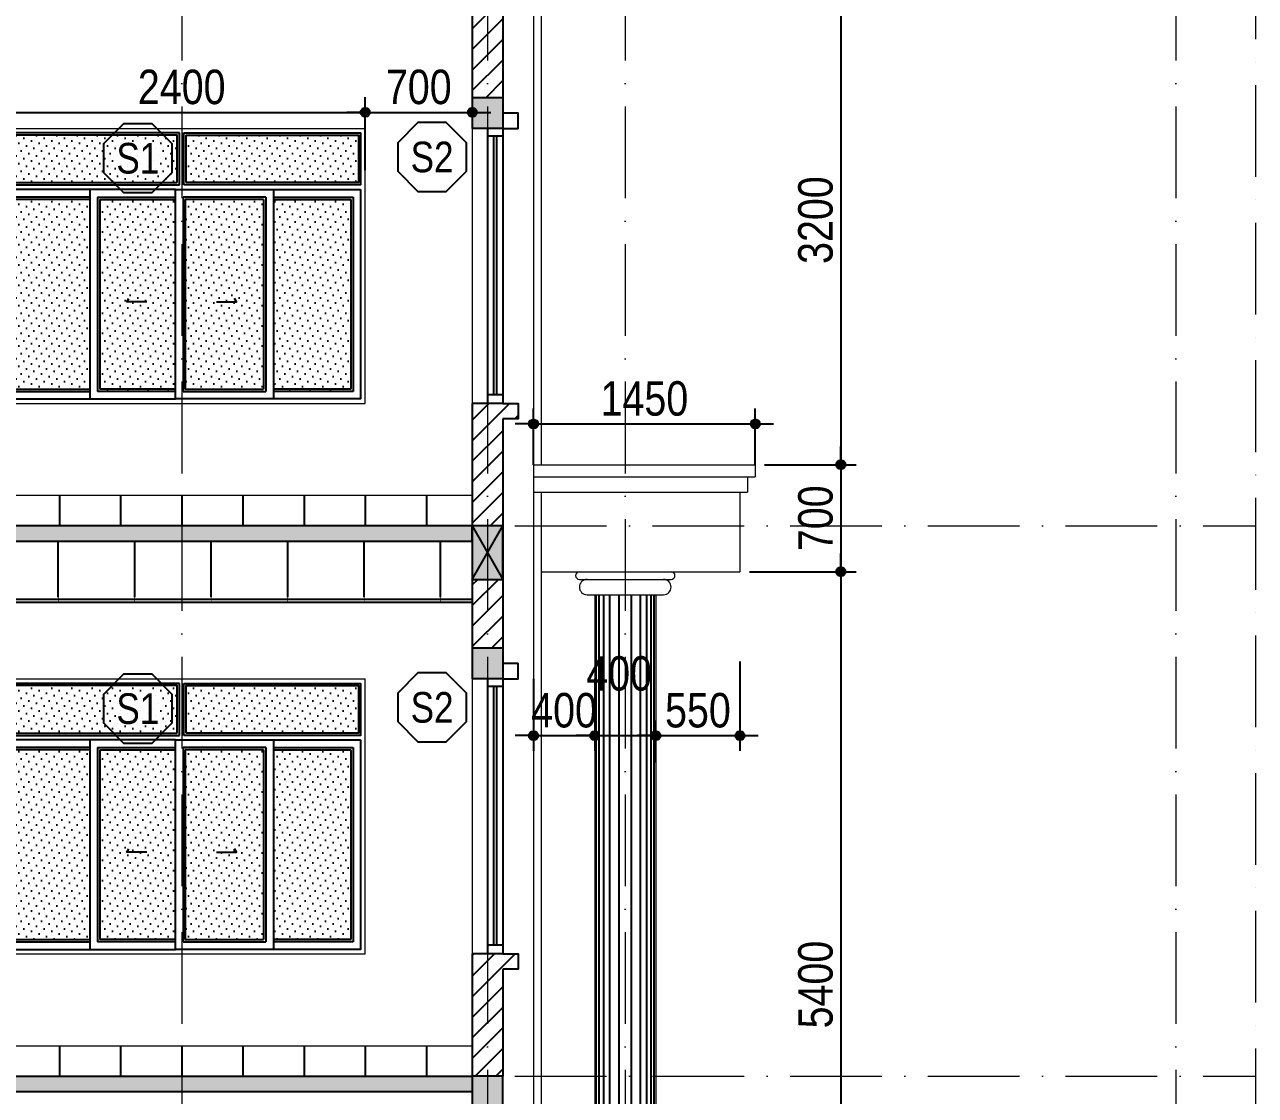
# Model space of a CAD drawing. Extents: x -1107188 to -523840, y 39692 to 514392.
# Drawn here: x -1081768 to -1073722, y 378063 to 385067 of the extents above; entities that cross this region are included whole.
import ezdxf
from ezdxf.enums import TextEntityAlignment as Align

# ---------------------------------------------------------------- set-up
doc = ezdxf.new("R2010")
doc.units = 0
doc.linetypes.add('ACAD_ISO10W100', pattern=[18, 12, -3, 0, -3])
doc.layers.get('DEFPOINTS').update_dxf_attribs({"linetype": 'CONTINUOUS'})
for name, color, linetype in [('009', 251, 'CONTINUOUS'), ('daucat', 220, 'CONTINUOUS'), ('DIM', 1, 'CONTINUOUS'), ('DOOR', 20, 'CONTINUOUS'), ('HACH', 8, 'CONTINUOUS'), ('HATCH', 8, 'CONTINUOUS'), ('KINH 1', 142, 'CONTINUOUS'), ('TAGS', 60, 'CONTINUOUS'), ('TUONG', 131, 'CONTINUOUS')]:
    doc.layers.add(name, color=color, linetype=linetype)
doc.layers.add('NET-THAY', color=2, linetype='CONTINUOUS', lineweight=13)
doc.layers.add('TRUC', color=24, linetype='CONTINUOUS', lineweight=0)
doc.styles.add('HEL-CONDENSE', font='')
doc.styles.add('VNI-HELVE-CONDENSEN', font='')
doc.styles.get('HEL-CONDENSE').set_extended_font_data('VNI-Helve-Condense')
doc.styles.get('VNI-HELVE-CONDENSEN').set_extended_font_data('VNI-Helve-Condense')
doc.dimstyles.new('D100', dxfattribs={"dimtxt": 225, "dimasz": 1.2, "dimexe": 100, "dimexo": 0, "dimgap": 50, "dimtad": 1, "dimdec": 0, "dimzin": 13, "dimdsep": 46, "dimtxsty": 'HEL-CONDENSE', "dimblk": 'D50', "dimcen": 0, "dimclrd": 1, "dimclre": 1, "dimclrt": 7, "dimadec": 0, "dimazin": 0, "dimtfac": 1, "dimtdec": 0, "dimtmove": 0, "dimatfit": 3, "dimldrblk": 'D50', "dimfxl": 1, "dimtolj": 1, "dimtzin": 13, "dimarcsym": 0})

# ---------------------------------------------------------------- blocks, each defined once
blk = doc.blocks.new('KH-CUADI')
at = {"layer": 'TAGS'}
blk.add_lwpolyline([(-124, 300), (-300, 124), (-300, -124), (-124, -300), (124, -300), (300, -124), (300, 124), (124, 300)], close=True, dxfattribs=at)
at = {"layer": 'TAGS', "style": 'VNI-HELVE-CONDENSEN'}
blk.add_attdef('D', text='', height=300, dxfattribs=at).set_placement((0, 0), align=Align.MIDDLE)
blk = doc.blocks.new('A$C11FB6725')
at = {"layer": 'KINH 1'}
h = blk.add_hatch(dxfattribs=at)
h.set_pattern_fill('DOTS', color=256, scale=750, angle=45, style=0)
h.set_pattern_definition([(45, (0, 0), (-16.5728, 49.71845), [0, -46.875])])
h.paths.add_polyline_path([(59.6, -459.4), (-1065.4, -459.4), (-1065.4, -769.4), (59.6, -769.4)])
h.paths.add_polyline_path([(1244.6, -459.4), (119.6, -459.4), (119.6, -769.4), (1244.6, -769.4)])
h.paths.add_polyline_path([(1194.6, -879.4), (689.6, -879.4), (689.6, -2119.4), (1194.6, -2119.4)])
h.paths.add_polyline_path([(624.6, -879.4), (113.1, -879.4), (113.1, -2119.4), (624.6, -2119.4)])
h.paths.add_polyline_path([(48.1, -879.4), (-445.4, -879.4), (-445.4, -2119.4), (48.1, -2119.4)])
h.paths.add_polyline_path([(-510.4, -879.4), (-1015.4, -879.4), (-1015.4, -2119.4), (-510.4, -2119.4)])
at = {"layer": 'DOOR'}
for p, q in [((74.6, -784.4), (74.6, -444.4)), ((104.6, -784.4), (104.6, -444.4)), ((48.1, -814.4), (-1080.4, -814.4)), ((-510.4, -864.4), (-1030.4, -864.4)), ((-1030.4, -864.4), (-1030.4, -2134.4)), ((-510.4, -814.4), (-510.4, -2184.4)), ((-460.4, -864.4), (-460.4, -2134.4)), ((-460.4, -864.4), (48.1, -864.4)), ((48.1, -814.4), (1259.6, -814.4)), ((639.6, -864.4), (98.1, -864.4)), ((98.1, -864.4), (98.1, -2134.4)), ((639.6, -864.4), (639.6, -2134.4)), ((689.6, -814.4), (689.6, -2184.4)), ((689.6, -864.4), (1209.6, -864.4)), ((1209.6, -864.4), (1209.6, -2134.4)), ((-1030.4, -2134.4), (-510.4, -2134.4)), ((48.1, -2134.4), (-460.4, -2134.4)), ((98.1, -2134.4), (639.6, -2134.4)), ((1209.6, -2134.4), (689.6, -2134.4))]:
    blk.add_line(p, q, dxfattribs=at)
at = {"layer": 'DOOR', "color": 8}
for p, q in [((-510.4, -879.4), (-1015.4, -879.4)), ((-1015.4, -879.4), (-1015.4, -2119.4)), ((-445.4, -879.4), (-445.4, -2119.4)), ((-445.4, -879.4), (48.1, -879.4)), ((624.6, -879.4), (113.1, -879.4)), ((113.1, -879.4), (113.1, -2119.4)), ((624.6, -879.4), (624.6, -2119.4)), ((689.6, -879.4), (1194.6, -879.4)), ((1194.6, -879.4), (1194.6, -2119.4)), ((-1015.4, -2119.4), (-510.4, -2119.4)), ((48.1, -2119.4), (-445.4, -2119.4)), ((113.1, -2119.4), (624.6, -2119.4)), ((1194.6, -2119.4), (689.6, -2119.4))]:
    blk.add_line(p, q, dxfattribs=at)
at = {"layer": 'DOOR'}
for points in [[(74.6, -444.4), (-1080.4, -444.4), (-1080.4, -784.4), (74.6, -784.4)], [(104.6, -444.4), (1259.6, -444.4), (1259.6, -784.4), (104.6, -784.4)], [(-1080.4, -814.4), (-1080.4, -2184.4), (48.1, -2184.4), (48.1, -814.4)], [(1259.6, -814.4), (1259.6, -2184.4), (48.1, -2184.4), (48.1, -814.4)], [(-138.1, -1548.1), (-268.5, -1548.1), (-255.2, -1527.4)], [(317.3, -1548.1), (447.7, -1548.1), (434.4, -1527.4)]]:
    blk.add_lwpolyline(points, dxfattribs=at)
at = {"layer": 'DOOR', "color": 8}
for points in [[(59.6, -769.4), (59.6, -459.4), (-1065.4, -459.4), (-1065.4, -769.4), (59.6, -769.4)], [(119.6, -769.4), (119.6, -459.4), (1244.6, -459.4), (1244.6, -769.4), (119.6, -769.4)]]:
    blk.add_lwpolyline(points, close=True, dxfattribs=at)
at = {"layer": 'NET-THAY'}
for p, q in [((-1110.4, -414.4), (1289.6, -414.4)), ((1289.6, -2214.4), (1289.6, -414.4)), ((-1110.4, -2214.4), (1289.6, -2214.4))]:
    blk.add_line(p, q, dxfattribs=at)
blk.add_lwpolyline([(-1110.4, -414.4), (-1110.4, -2214.4)], dxfattribs=at)
at = {"layer": 'TAGS', "linetype": 'Continuous'}
ref = blk.add_blockref('KH-CUADI', (-197.3, -609.5), dxfattribs=dict(at, xscale=0.75, yscale=0.75, zscale=0.75, rotation=180))
ref.add_attrib('D', 'S1', dxfattribs={"color": 7, "height": 200, "style": 'VNI-HELVE-CONDENSEN'}).set_placement((-197.3, -609.5), align=Align.MIDDLE)
blk = doc.blocks.new('D50')
at = {"layer": 'DIM'}
blk.add_hatch(color=256, dxfattribs=at).paths.add_polyline_path([(25, 0, 1), (-25, 0, 1)])
blk.add_line((25, 0), (100, 0), dxfattribs=at)
blk.add_circle((0, 0), 25, dxfattribs=at)
blk = doc.blocks.new('*D1114')
at = {"layer": 'DEFPOINTS', "color": 0, "linetype": 'Continuous', "transparency": 16777216}
for p in [(-1077055.9, 385387.9), (-1076930.1, 382187.9), (-1076431.7, 382187.9)]:
    blk.add_point(p, dxfattribs=at)
at = {"layer": 'DIM', "color": 1, "linetype": 'Continuous', "lineweight": -2, "transparency": 16777216}
for p, q in [((-1077055.9, 385387.9), (-1076331.7, 385387.9)), ((-1076431.7, 385386.7), (-1076431.7, 382189.1)), ((-1076930.1, 382187.9), (-1076331.7, 382187.9))]:
    blk.add_line(p, q, dxfattribs=at)
at = {"layer": 'DIM', "color": 1, "linetype": 'Continuous', "lineweight": -2, "transparency": 16777216, "xscale": 1.199999999999999, "yscale": 1.199999999999999, "zscale": 1.199999999999999}
for p, rotation in [((-1076431.7, 385387.9), 90), ((-1076431.7, 382187.9), 270)]:
    blk.add_blockref('D50', p, dxfattribs=dict(at, rotation=rotation))
at = {"layer": 'DIM', "color": 7, "linetype": 'Continuous', "transparency": 16777216, "insert": (-1076596.6, 383787.9), "char_height": 225, "attachment_point": 5, "rotation": 90, "style": 'HEL-CONDENSE'}
blk.add_mtext('\\A1;3200', dxfattribs=at)
blk = doc.blocks.new('*D1115')
at = {"layer": 'DEFPOINTS', "color": 0, "linetype": 'Continuous', "transparency": 16777216}
for p in [(-1076930.1, 382187.9), (-1077030.1, 381487.9), (-1076431.7, 381487.9)]:
    blk.add_point(p, dxfattribs=at)
at = {"layer": 'DIM', "color": 1, "linetype": 'Continuous', "lineweight": -2, "transparency": 16777216}
for p, q in [((-1076930.1, 382187.9), (-1076331.7, 382187.9)), ((-1076431.7, 382186.7), (-1076431.7, 381489.1)), ((-1077030.1, 381487.9), (-1076331.7, 381487.9))]:
    blk.add_line(p, q, dxfattribs=at)
at = {"layer": 'DIM', "color": 1, "linetype": 'Continuous', "lineweight": -2, "transparency": 16777216, "xscale": 1.199999999999999, "yscale": 1.199999999999999, "zscale": 1.199999999999999}
for p, rotation in [((-1076431.7, 382187.9), 90), ((-1076431.7, 381487.9), 270)]:
    blk.add_blockref('D50', p, dxfattribs=dict(at, rotation=rotation))
at = {"layer": 'DIM', "color": 7, "linetype": 'Continuous', "transparency": 16777216, "insert": (-1076596.6, 381837.9), "char_height": 225, "attachment_point": 5, "rotation": 90, "style": 'HEL-CONDENSE'}
blk.add_mtext('\\A1;700', dxfattribs=at)
blk = doc.blocks.new('*D1116')
at = {"layer": 'DEFPOINTS', "color": 0, "linetype": 'Continuous', "transparency": 16777216}
for p in [(-1077030.1, 381487.9), (-1077580.1, 376087.9), (-1076431.7, 376087.9)]:
    blk.add_point(p, dxfattribs=at)
at = {"layer": 'DIM', "color": 1, "linetype": 'Continuous', "lineweight": -2, "transparency": 16777216}
for p, q in [((-1077030.1, 381487.9), (-1076331.7, 381487.9)), ((-1076431.7, 381486.7), (-1076431.7, 376089.1)), ((-1077580.1, 376087.9), (-1076331.7, 376087.9))]:
    blk.add_line(p, q, dxfattribs=at)
at = {"layer": 'DIM', "color": 1, "linetype": 'Continuous', "lineweight": -2, "transparency": 16777216, "xscale": 1.199999999999999, "yscale": 1.199999999999999, "zscale": 1.199999999999999}
for p, rotation in [((-1076431.7, 381487.9), 90), ((-1076431.7, 376087.9), 270)]:
    blk.add_blockref('D50', p, dxfattribs=dict(at, rotation=rotation))
at = {"layer": 'DIM', "color": 7, "linetype": 'Continuous', "transparency": 16777216, "insert": (-1076596.6, 378787.9), "char_height": 225, "attachment_point": 5, "rotation": 90, "style": 'HEL-CONDENSE'}
blk.add_mtext('\\A1;5400', dxfattribs=at)
blk = doc.blocks.new('*D1133')
at = {"layer": 'DEFPOINTS', "color": 0, "linetype": 'Continuous', "transparency": 16777216}
for p in [(-1079541.3, 384492.8), (-1081941.3, 384113.6), (-1079541.3, 384113.6)]:
    blk.add_point(p, dxfattribs=at)
at = {"layer": 'DIM', "color": 1, "linetype": 'Continuous', "lineweight": -2, "transparency": 16777216}
for p, q in [((-1081941.3, 384113.6), (-1081941.3, 384592.8)), ((-1079541.3, 384113.6), (-1079541.3, 384592.8)), ((-1081940.1, 384492.8), (-1079542.5, 384492.8))]:
    blk.add_line(p, q, dxfattribs=at)
at = {"layer": 'DIM', "color": 1, "linetype": 'Continuous', "lineweight": -2, "transparency": 16777216, "xscale": 1.199999999999999, "yscale": 1.199999999999999, "zscale": 1.199999999999999, "rotation": 180}
blk.add_blockref('D50', (-1081941.3, 384492.8), dxfattribs=at)
at = {"layer": 'DIM', "color": 1, "linetype": 'Continuous', "lineweight": -2, "transparency": 16777216, "xscale": 1.199999999999999, "yscale": 1.199999999999999, "zscale": 1.199999999999999}
blk.add_blockref('D50', (-1079541.3, 384492.8), dxfattribs=at)
at = {"layer": 'DIM', "color": 7, "linetype": 'Continuous', "transparency": 16777216, "insert": (-1080741.3, 384657.7), "char_height": 225, "attachment_point": 5, "style": 'HEL-CONDENSE'}
blk.add_mtext('\\A1;2400', dxfattribs=at)
blk = doc.blocks.new('*D1134')
at = {"layer": 'DEFPOINTS', "color": 0, "linetype": 'Continuous', "transparency": 16777216}
for p in [(-1078841.3, 384689.5), (-1078841.3, 384492.8), (-1079541.3, 384113.6)]:
    blk.add_point(p, dxfattribs=at)
at = {"layer": 'DIM', "color": 1, "linetype": 'Continuous', "lineweight": -2, "transparency": 16777216}
for p, q in [((-1078841.3, 384689.5), (-1078841.3, 384392.8)), ((-1079541.3, 384113.6), (-1079541.3, 384592.8)), ((-1079540.1, 384492.8), (-1078842.5, 384492.8))]:
    blk.add_line(p, q, dxfattribs=at)
at = {"layer": 'DIM', "color": 1, "linetype": 'Continuous', "lineweight": -2, "transparency": 16777216, "xscale": 1.199999999999999, "yscale": 1.199999999999999, "zscale": 1.199999999999999, "rotation": 180}
blk.add_blockref('D50', (-1079541.3, 384492.8), dxfattribs=at)
at = {"layer": 'DIM', "color": 1, "linetype": 'Continuous', "lineweight": -2, "transparency": 16777216, "xscale": 1.199999999999999, "yscale": 1.199999999999999, "zscale": 1.199999999999999}
blk.add_blockref('D50', (-1078841.3, 384492.8), dxfattribs=at)
at = {"layer": 'DIM', "color": 7, "linetype": 'Continuous', "transparency": 16777216, "insert": (-1079191.3, 384657.7), "char_height": 225, "attachment_point": 5, "style": 'HEL-CONDENSE'}
blk.add_mtext('\\A1;700', dxfattribs=at)
blk = doc.blocks.new('*D1085')
at = {"layer": 'DEFPOINTS', "color": 0, "linetype": 'Continuous', "transparency": 16777216}
for p in [(-1076991.3, 382455), (-1078441.3, 382187.9), (-1076991.3, 382187.9)]:
    blk.add_point(p, dxfattribs=at)
at = {"layer": 'DIM', "color": 1, "linetype": 'Continuous', "lineweight": -2, "transparency": 16777216}
for p, q in [((-1078441.3, 382187.9), (-1078441.3, 382555)), ((-1076991.3, 382187.9), (-1076991.3, 382555)), ((-1078440.1, 382455), (-1076992.5, 382455))]:
    blk.add_line(p, q, dxfattribs=at)
at = {"layer": 'DIM', "color": 1, "linetype": 'Continuous', "lineweight": -2, "transparency": 16777216, "xscale": 1.199999999999999, "yscale": 1.199999999999999, "zscale": 1.199999999999999, "rotation": 180}
blk.add_blockref('D50', (-1078441.3, 382455), dxfattribs=at)
at = {"layer": 'DIM', "color": 1, "linetype": 'Continuous', "lineweight": -2, "transparency": 16777216, "xscale": 1.199999999999999, "yscale": 1.199999999999999, "zscale": 1.199999999999999}
blk.add_blockref('D50', (-1076991.3, 382455), dxfattribs=at)
at = {"layer": 'DIM', "color": 7, "linetype": 'Continuous', "transparency": 16777216, "insert": (-1077716.3, 382619.9), "char_height": 225, "attachment_point": 5, "style": 'HEL-CONDENSE'}
blk.add_mtext('\\A1;1450', dxfattribs=at)
blk = doc.blocks.new('*D1086')
at = {"layer": 'DEFPOINTS', "color": 0, "linetype": 'Continuous', "transparency": 16777216}
for p in [(-1078441.3, 380787.9), (-1078041.3, 380787.9), (-1078041.3, 380415.9)]:
    blk.add_point(p, dxfattribs=at)
at = {"layer": 'DIM', "color": 1, "linetype": 'Continuous', "lineweight": -2, "transparency": 16777216}
for p, q in [((-1078441.3, 380787.9), (-1078441.3, 380315.9)), ((-1078041.3, 380787.9), (-1078041.3, 380315.9)), ((-1078440.1, 380415.9), (-1078042.5, 380415.9))]:
    blk.add_line(p, q, dxfattribs=at)
at = {"layer": 'DIM', "color": 1, "linetype": 'Continuous', "lineweight": -2, "transparency": 16777216, "xscale": 1.199999999999999, "yscale": 1.199999999999999, "zscale": 1.199999999999999, "rotation": 180}
blk.add_blockref('D50', (-1078441.3, 380415.9), dxfattribs=at)
at = {"layer": 'DIM', "color": 1, "linetype": 'Continuous', "lineweight": -2, "transparency": 16777216, "xscale": 1.199999999999999, "yscale": 1.199999999999999, "zscale": 1.199999999999999}
blk.add_blockref('D50', (-1078041.3, 380415.9), dxfattribs=at)
at = {"layer": 'DIM', "color": 7, "linetype": 'Continuous', "transparency": 16777216, "insert": (-1078241.3, 380580.8), "char_height": 225, "attachment_point": 5, "style": 'HEL-CONDENSE'}
blk.add_mtext('\\A1;400', dxfattribs=at)
blk = doc.blocks.new('*D1087')
at = {"layer": 'DEFPOINTS', "color": 0, "linetype": 'Continuous', "transparency": 16777216}
for p in [(-1078041.3, 380787.9), (-1077641.3, 380415.9), (-1077641.3, 380239.8)]:
    blk.add_point(p, dxfattribs=at)
at = {"layer": 'DIM', "color": 1, "linetype": 'Continuous', "lineweight": -2, "transparency": 16777216}
for p, q in [((-1078041.3, 380787.9), (-1078041.3, 380315.9)), ((-1077641.3, 380239.8), (-1077641.3, 380515.9)), ((-1078040.1, 380415.9), (-1077642.5, 380415.9))]:
    blk.add_line(p, q, dxfattribs=at)
at = {"layer": 'DIM', "color": 1, "linetype": 'Continuous', "lineweight": -2, "transparency": 16777216, "xscale": 1.199999999999999, "yscale": 1.199999999999999, "zscale": 1.199999999999999, "rotation": 180}
blk.add_blockref('D50', (-1078041.3, 380415.9), dxfattribs=at)
at = {"layer": 'DIM', "color": 1, "linetype": 'Continuous', "lineweight": -2, "transparency": 16777216, "xscale": 1.199999999999999, "yscale": 1.199999999999999, "zscale": 1.199999999999999}
blk.add_blockref('D50', (-1077641.3, 380415.9), dxfattribs=at)
at = {"layer": 'DIM', "color": 7, "linetype": 'Continuous', "transparency": 16777216, "insert": (-1077881.3, 380821.5), "char_height": 225, "attachment_point": 5, "style": 'HEL-CONDENSE'}
blk.add_mtext('\\A1;400', dxfattribs=at)
blk = doc.blocks.new('*D1088')
at = {"layer": 'DEFPOINTS', "color": 0, "linetype": 'Continuous', "transparency": 16777216}
for p in [(-1077091.3, 380901.9), (-1077091.3, 380415.9), (-1077641.3, 380239.8)]:
    blk.add_point(p, dxfattribs=at)
at = {"layer": 'DIM', "color": 1, "linetype": 'Continuous', "lineweight": -2, "transparency": 16777216}
for p, q in [((-1077091.3, 380901.9), (-1077091.3, 380315.9)), ((-1077641.3, 380239.8), (-1077641.3, 380515.9)), ((-1077640.1, 380415.9), (-1077092.5, 380415.9))]:
    blk.add_line(p, q, dxfattribs=at)
at = {"layer": 'DIM', "color": 1, "linetype": 'Continuous', "lineweight": -2, "transparency": 16777216, "xscale": 1.199999999999999, "yscale": 1.199999999999999, "zscale": 1.199999999999999, "rotation": 180}
blk.add_blockref('D50', (-1077641.3, 380415.9), dxfattribs=at)
at = {"layer": 'DIM', "color": 1, "linetype": 'Continuous', "lineweight": -2, "transparency": 16777216, "xscale": 1.199999999999999, "yscale": 1.199999999999999, "zscale": 1.199999999999999}
blk.add_blockref('D50', (-1077091.3, 380415.9), dxfattribs=at)
at = {"layer": 'DIM', "color": 7, "linetype": 'Continuous', "transparency": 16777216, "insert": (-1077366.3, 380580.8), "char_height": 225, "attachment_point": 5, "style": 'HEL-CONDENSE'}
blk.add_mtext('\\A1;550', dxfattribs=at)

msp = doc.modelspace()

# ---------------------------------------------------------------- hatches: boundary and pattern name
at = {"layer": '009'}
h = msp.add_hatch(dxfattribs=at)
h.set_pattern_fill('ANSI31', color=256, scale=30, style=0)
h.set_pattern_definition([(45, (-2392043.54, 168999.63), (-67.351921, 67.351921), [])])
h.paths.add_polyline_path([(-1078741.311, 385387.92), (-1078841.311, 385387.92), (-1078841.311, 384587.92), (-1078741.311, 384587.92)])
h.paths.add_polyline_path([(-1078641.311, 385387.92), (-1078741.311, 385387.92), (-1078741.311, 384587.92), (-1078641.311, 384587.92)])
h.paths.add_polyline_path([(-1077841.311, 386087.92), (-1077841.311, 386187.92), (-1077941.311, 386187.92), (-1077941.311, 385737.92), (-1077841.311, 385737.92)])
h.paths.add_polyline_path([(-1078741.311, 382587.92), (-1078841.311, 382587.92), (-1078841.311, 381787.92), (-1078741.311, 381787.92)])
h.paths.add_polyline_path([(-1078641.311, 382487.92), (-1078541.311, 382487.92), (-1078541.311, 382587.92), (-1078641.311, 382587.92), (-1078741.311, 382587.92), (-1078741.311, 381787.92), (-1078641.311, 381787.92)])
h.paths.add_polyline_path([(-1078741.311, 381437.92), (-1078841.311, 381437.92), (-1078841.311, 380987.92), (-1078741.311, 380987.92)])
h.paths.add_polyline_path([(-1078641.311, 381437.92), (-1078741.311, 381437.92), (-1078741.311, 380987.92), (-1078641.311, 380987.92)])
h.paths.add_polyline_path([(-1078741.311, 378987.92), (-1078841.311, 378987.92), (-1078841.311, 378187.92), (-1078741.311, 378187.92)])
h.paths.add_polyline_path([(-1078641.311, 378887.92), (-1078541.311, 378887.92), (-1078541.311, 378987.92), (-1078641.311, 378987.92), (-1078741.311, 378987.92), (-1078741.311, 378187.92), (-1078641.311, 378187.92)])
at = {"layer": 'TAGS'}
h = msp.add_hatch(color=4, dxfattribs=at)
h.paths.add_polyline_path([(-1078741.311, 380987.92), (-1078841.311, 380987.92), (-1078841.311, 380787.92), (-1078741.311, 380787.92)])
h.paths.add_polyline_path([(-1078641.311, 380987.92), (-1078741.311, 380987.92), (-1078741.311, 380787.92), (-1078641.311, 380787.92)])
at = {"layer": 'TUONG'}
h = msp.add_hatch(color=4, dxfattribs=at)
h.paths.add_polyline_path([(-1078741.311, 384587.92), (-1078841.311, 384587.92), (-1078841.311, 384387.92), (-1078741.311, 384387.92)])
h.paths.add_polyline_path([(-1078641.311, 384587.92), (-1078741.311, 384587.92), (-1078741.311, 384387.92), (-1078641.311, 384387.92)])
msp.add_hatch(color=4, dxfattribs=at).paths.add_polyline_path([(-1078841.311, 381787.92), (-1082641.311, 381787.92), (-1082641.311, 381687.92), (-1078841.311, 381687.92)])
h = msp.add_hatch(color=4, dxfattribs=at)
h.paths.add_polyline_path([(-1080741.311, 378187.92), (-1082641.311, 378187.92), (-1082641.311, 378087.92), (-1080741.311, 378087.92)])
h.paths.add_polyline_path([(-1078841.311, 378187.92), (-1080741.311, 378187.92), (-1080741.311, 378087.92), (-1078841.311, 378087.92)])

# ---------------------------------------------------------------- linework, layer by layer
at = {"layer": 'daucat', "const_width": 4}
for points in [[(-1081548.512, 381387.92), (-1081548.512, 381287.92), (-1081578.512, 381287.92)], [(-1081548.512, 381387.92), (-1081548.512, 381287.92), (-1081518.512, 381287.92)], [(-1081048.512, 381387.92), (-1081048.512, 381287.92), (-1081078.512, 381287.92)], [(-1081048.512, 381387.92), (-1081048.512, 381287.92), (-1081018.512, 381287.92)], [(-1080548.512, 381387.92), (-1080548.512, 381287.92), (-1080578.512, 381287.92)], [(-1080548.512, 381387.92), (-1080548.512, 381287.92), (-1080518.512, 381287.92)], [(-1080048.512, 381387.92), (-1080048.512, 381287.92), (-1080078.512, 381287.92)], [(-1080048.512, 381387.92), (-1080048.512, 381287.92), (-1080018.512, 381287.92)], [(-1079548.512, 381387.92), (-1079548.512, 381287.92), (-1079578.512, 381287.92)], [(-1079548.512, 381387.92), (-1079548.512, 381287.92), (-1079518.512, 381287.92)], [(-1079048.512, 381387.92), (-1079048.512, 381287.92), (-1079078.512, 381287.92)], [(-1079048.512, 381387.92), (-1079048.512, 381287.92), (-1079018.512, 381287.92)]]:
    msp.add_lwpolyline(points, dxfattribs=at)
at = {"layer": 'DOOR'}
for p, q in [((-1078741.311, 384387.92), (-1078741.311, 382587.92)), ((-1078641.311, 384337.92), (-1078741.311, 384337.92)), ((-1078641.311, 384387.92), (-1078641.311, 382587.92)), ((-1078741.311, 382647.92), (-1078641.311, 382647.92)), ((-1081541.311, 381987.92), (-1081541.311, 381787.92)), ((-1081141.311, 381987.92), (-1081141.311, 381787.92)), ((-1080741.311, 381987.92), (-1080741.311, 381787.92)), ((-1080341.311, 381987.92), (-1080341.311, 381787.92)), ((-1079941.311, 381987.92), (-1079941.311, 381787.92)), ((-1079541.311, 381987.92), (-1079541.311, 381787.92)), ((-1079141.311, 381987.92), (-1079141.311, 381787.92)), ((-1086741.311, 381307.92), (-1078841.311, 381307.92)), ((-1086741.311, 381287.92), (-1078841.311, 381287.92)), ((-1078741.311, 380787.92), (-1078741.311, 378987.92)), ((-1078641.311, 380787.92), (-1078641.311, 378987.92)), ((-1078641.311, 380737.92), (-1078741.311, 380737.92)), ((-1078741.311, 379047.92), (-1078641.311, 379047.92)), ((-1081541.311, 378387.92), (-1081541.311, 378187.92)), ((-1081141.311, 378387.92), (-1081141.311, 378187.92)), ((-1080741.311, 378387.92), (-1080741.311, 378187.92)), ((-1080341.311, 378387.92), (-1080341.311, 378187.92)), ((-1079941.311, 378387.92), (-1079941.311, 378187.92)), ((-1079541.311, 378387.92), (-1079541.311, 378187.92)), ((-1079141.311, 378387.92), (-1079141.311, 378187.92))]:
    msp.add_line(p, q, dxfattribs=at)
at = {"layer": 'DOOR', "color": 251}
for p, q in [((-1078701.311, 382647.92), (-1078701.311, 384337.92)), ((-1078681.311, 382647.92), (-1078681.311, 384337.92)), ((-1078701.311, 379047.92), (-1078701.311, 380737.92)), ((-1078681.311, 379047.92), (-1078681.311, 380737.92))]:
    msp.add_line(p, q, dxfattribs=at)
at = {"layer": 'HACH'}
for points in [[(-1081548.512, 381321.51), (-1081548.512, 381687.92)], [(-1081048.512, 381321.51), (-1081048.512, 381687.92)], [(-1080548.512, 381321.51), (-1080548.512, 381687.92)], [(-1080048.512, 381321.51), (-1080048.512, 381687.92)], [(-1079548.512, 381321.51), (-1079548.512, 381687.92)], [(-1079048.512, 381321.51), (-1079048.512, 381687.92)]]:
    msp.add_lwpolyline(points, dxfattribs=at)
at = {"layer": 'HATCH'}
for p, q in [((-1078031.311, 376857.92), (-1078031.311, 381337.92)), ((-1078011.311, 376857.92), (-1078011.311, 381337.92)), ((-1077981.311, 376857.92), (-1077981.311, 381337.92)), ((-1077941.311, 376857.92), (-1077941.311, 381337.92)), ((-1077881.311, 376857.92), (-1077881.311, 381337.92)), ((-1077801.311, 376857.92), (-1077801.311, 381337.92)), ((-1077741.311, 376857.92), (-1077741.311, 381337.92)), ((-1077701.311, 376857.92), (-1077701.311, 381337.92)), ((-1077671.311, 376857.92), (-1077671.311, 381337.92)), ((-1077651.311, 376857.92), (-1077651.311, 381337.92))]:
    msp.add_line(p, q, dxfattribs=at)
at = {"layer": 'NET-THAY'}
for p, q in [((-1078441.311, 385387.92), (-1078441.311, 376087.92)), ((-1078391.311, 385387.92), (-1078391.311, 382187.92)), ((-1078841.311, 384387.92), (-1078841.311, 382587.92)), ((-1076991.311, 382187.92), (-1076991.311, 382107.92)), ((-1077041.311, 382107.92), (-1077041.311, 382007.92)), ((-1086741.311, 381987.92), (-1078841.311, 381987.92)), ((-1078391.311, 382007.92), (-1078391.311, 376087.92)), ((-1077091.311, 382007.92), (-1077091.311, 381487.92)), ((-1078041.311, 381337.92), (-1078041.311, 376087.92)), ((-1077641.311, 381337.92), (-1077641.311, 376857.92)), ((-1078841.311, 380787.92), (-1078841.311, 378987.92)), ((-1086741.311, 378387.92), (-1078841.311, 378387.92))]:
    msp.add_line(p, q, dxfattribs=at)
for points in [[(-1078441.311, 382187.92), (-1076991.311, 382187.92)], [(-1078391.311, 382187.92), (-1077041.311, 382187.92)], [(-1078441.311, 382107.92), (-1076991.311, 382107.92)], [(-1078391.311, 382107.92), (-1077041.311, 382107.92)], [(-1078441.311, 382007.92), (-1077041.311, 382007.92)], [(-1078391.311, 381487.92), (-1077091.311, 381487.92)], [(-1078141.311, 381437.92), (-1077541.311, 381437.92)], [(-1078091.311, 381337.92), (-1077591.311, 381337.92)]]:
    msp.add_lwpolyline(points, dxfattribs=at)
for centre, radius, start, end in [((-1078141.311, 381462.92), 25, 90, 270), ((-1078091.311, 381387.92), 50, 90, 270), ((-1077591.311, 381387.92), 50, 270, 90), ((-1077541.311, 381462.92), 25, 270, 90)]:
    msp.add_arc(centre, radius, start, end, dxfattribs=at)
at = {"layer": 'TAGS', "color": 4}
msp.add_lwpolyline([(-1078641.311, 380787.92), (-1078541.311, 380787.92), (-1078541.311, 380887.92), (-1078641.311, 380887.92)], dxfattribs=at)
at = {"layer": 'TRUC', "linetype": 'ACAD_ISO10W100', "ltscale": 50}
for p, q in [((-1074241.311, 389032.101), (-1074241.311, 374710.29)), ((-1094765.91, 381787.92), (-1073721.566, 381787.92)), ((-1094765.91, 378187.92), (-1073721.566, 378187.92))]:
    msp.add_line(p, q, dxfattribs=at)
for points in [[(-1080741.311, 389032.101), (-1080741.311, 374710.29)], [(-1078741.311, 389032.101), (-1078741.311, 374710.29)], [(-1077841.311, 389032.101), (-1077841.311, 374710.29)]]:
    msp.add_lwpolyline(points, dxfattribs=at)
msp.add_lwpolyline([(-1094765.91, 388271.372), (-1073721.566, 388271.372), (-1073721.566, 373949.561), (-1094765.91, 373949.561)], close=True, dxfattribs=at)
at = {"layer": 'TUONG', "color": 4}
for p, q in [((-1078841.311, 385387.92), (-1078841.311, 384387.92)), ((-1078641.311, 385387.92), (-1078641.311, 384387.92)), ((-1078641.311, 384587.92), (-1078841.311, 384587.92)), ((-1078641.311, 384387.92), (-1078841.311, 384387.92)), ((-1078841.311, 382587.92), (-1078841.311, 380787.92)), ((-1078641.311, 382587.92), (-1078841.311, 382587.92)), ((-1078641.311, 382487.92), (-1078641.311, 380787.92)), ((-1078841.311, 381437.92), (-1078641.311, 381787.92)), ((-1078841.311, 381787.92), (-1078641.311, 381437.92)), ((-1078841.311, 381637.92), (-1078841.311, 381437.92)), ((-1078641.311, 380987.92), (-1078841.311, 380987.92)), ((-1078641.311, 380787.92), (-1078841.311, 380787.92)), ((-1078841.311, 378987.92), (-1078841.311, 378187.92)), ((-1078641.311, 378987.92), (-1078841.311, 378987.92)), ((-1078641.311, 378887.92), (-1078641.311, 378187.92)), ((-1082641.311, 378187.92), (-1078841.311, 378187.92)), ((-1082641.311, 378087.92), (-1078841.311, 378087.92))]:
    msp.add_line(p, q, dxfattribs=at)
for points in [[(-1078641.311, 384387.92), (-1078541.311, 384387.92), (-1078541.311, 384487.92), (-1078641.311, 384487.92)], [(-1078641.311, 382587.92), (-1078541.311, 382587.92), (-1078541.311, 382487.92), (-1078641.311, 382487.92)], [(-1078641.311, 378987.92), (-1078541.311, 378987.92), (-1078541.311, 378887.92), (-1078641.311, 378887.92)]]:
    msp.add_lwpolyline(points, dxfattribs=at)
for points in [[(-1078841.311, 381787.92), (-1082641.311, 381787.92), (-1082641.311, 381687.92), (-1078841.311, 381687.92)], [(-1078641.311, 378187.92), (-1078841.311, 378187.92), (-1078841.311, 377837.92), (-1078641.311, 377837.92)]]:
    msp.add_lwpolyline(points, close=True, dxfattribs=at)
at = {"layer": 'TUONG', "color": 14}
msp.add_lwpolyline([(-1078641.311, 381787.92), (-1078841.311, 381787.92), (-1078841.311, 381437.92), (-1078641.311, 381437.92)], close=True, dxfattribs=at)
at = {"layer": 'TUONG'}
for points in [[(-1078641.311, 381437.92), (-1078841.311, 381437.92), (-1078641.311, 381787.92), (-1078841.311, 381787.92)], [(-1078641.311, 377837.92), (-1078841.311, 377837.92), (-1078641.311, 378187.92), (-1078841.311, 378187.92)]]:
    msp.add_trace(points, dxfattribs=at)

# ---------------------------------------------------------------- block references
at = {"layer": 'DOOR'}
for p in [(-1080830.929, 384802.278), (-1080830.929, 381202.278)]:
    msp.add_blockref('A$C11FB6725', p, dxfattribs=at)
at = {"layer": 'TAGS', "linetype": 'Continuous'}
ref = msp.add_blockref('KH-CUADI', (-1079104.314, 384201.065), dxfattribs=dict(at, xscale=0.75, yscale=0.75, zscale=0.75, rotation=180))
ref.add_attrib('D', 'S2', dxfattribs={"color": 7, "height": 200, "style": 'VNI-HELVE-CONDENSEN'}).set_placement((-1079104.314, 384201.065), align=Align.MIDDLE)
ref = msp.add_blockref('KH-CUADI', (-1079104.314, 380601.065), dxfattribs=dict(at, xscale=0.75, yscale=0.75, zscale=0.75, rotation=180))
ref.add_attrib('D', 'S2', dxfattribs={"color": 7, "height": 200, "style": 'VNI-HELVE-CONDENSEN'}).set_placement((-1079104.314, 380601.065), align=Align.MIDDLE)

# ---------------------------------------------------------------- dimensions: what is measured, and where the dimension line sits
at = {"layer": 'DIM', "linetype": 'Continuous'}
for base, p1, p2, picture, middle in [((-1076431.687, 382187.92), (-1077055.902, 385387.92), (-1076930.117, 382187.92), '*D1114', (-1076596.587, 383787.92)), ((-1076431.687, 381487.92), (-1076930.117, 382187.92), (-1077030.117, 381487.92), '*D1115', (-1076596.587, 381837.92)), ((-1076431.687, 376087.92), (-1077030.117, 381487.92), (-1077580.117, 376087.92), '*D1116', (-1076596.587, 378787.92))]:
    dim = msp.add_linear_dim(base=base, p1=p1, p2=p2, angle=90, dimstyle='D100', override={"dimtmove": 1}, dxfattribs=at)
    dim.commit()
    dim.dimension.update_dxf_attribs({"geometry": picture, "text_midpoint": middle})
for base, p1, p2, picture, middle in [((-1079541.306, 384492.797), (-1081941.306, 384113.619), (-1079541.306, 384113.619), '*D1133', (-1080741.306, 384657.697)), ((-1078841.311, 384492.797), (-1079541.306, 384113.619), (-1078841.311, 384689.547), '*D1134', (-1079191.308, 384657.697)), ((-1077091.311, 380415.911), (-1077641.311, 380239.85), (-1077091.311, 380901.915), '*D1088', (-1077366.311, 380580.811))]:
    dim = msp.add_linear_dim(base=base, p1=p1, p2=p2, dimstyle='D100', override={"dimtmove": 1}, dxfattribs=at)
    dim.commit()
    dim.dimension.update_dxf_attribs({"geometry": picture, "text_midpoint": middle})
dim = msp.add_linear_dim(base=(-1076991.311, 382455.003), p1=(-1078441.311, 382187.92), p2=(-1076991.311, 382187.92), dimstyle='D100', dxfattribs=at)
dim.commit()
dim.dimension.update_dxf_attribs({"geometry": '*D1085', "text_midpoint": (-1077716.311, 382619.903)})
dim = msp.add_linear_dim(base=(-1077641.311, 380415.911), p1=(-1078041.311, 380787.92), p2=(-1077641.311, 380239.85), dimstyle='D100', override={"dimtmove": 1}, dxfattribs=at)
dim.commit()
dim.dimension.update_dxf_attribs({"geometry": '*D1087', "text_midpoint": (-1077881.311, 380656.622), "dimtype": 160})
dim = msp.add_linear_dim(base=(-1078041.311, 380415.911), p1=(-1078441.311, 380787.92), p2=(-1078041.311, 380787.92), dimstyle='D100', dxfattribs=at)
dim.commit()
dim.dimension.update_dxf_attribs({"geometry": '*D1086', "text_midpoint": (-1078241.311, 380415.911), "dimtype": 160})

doc.saveas('drawing.dxf')
